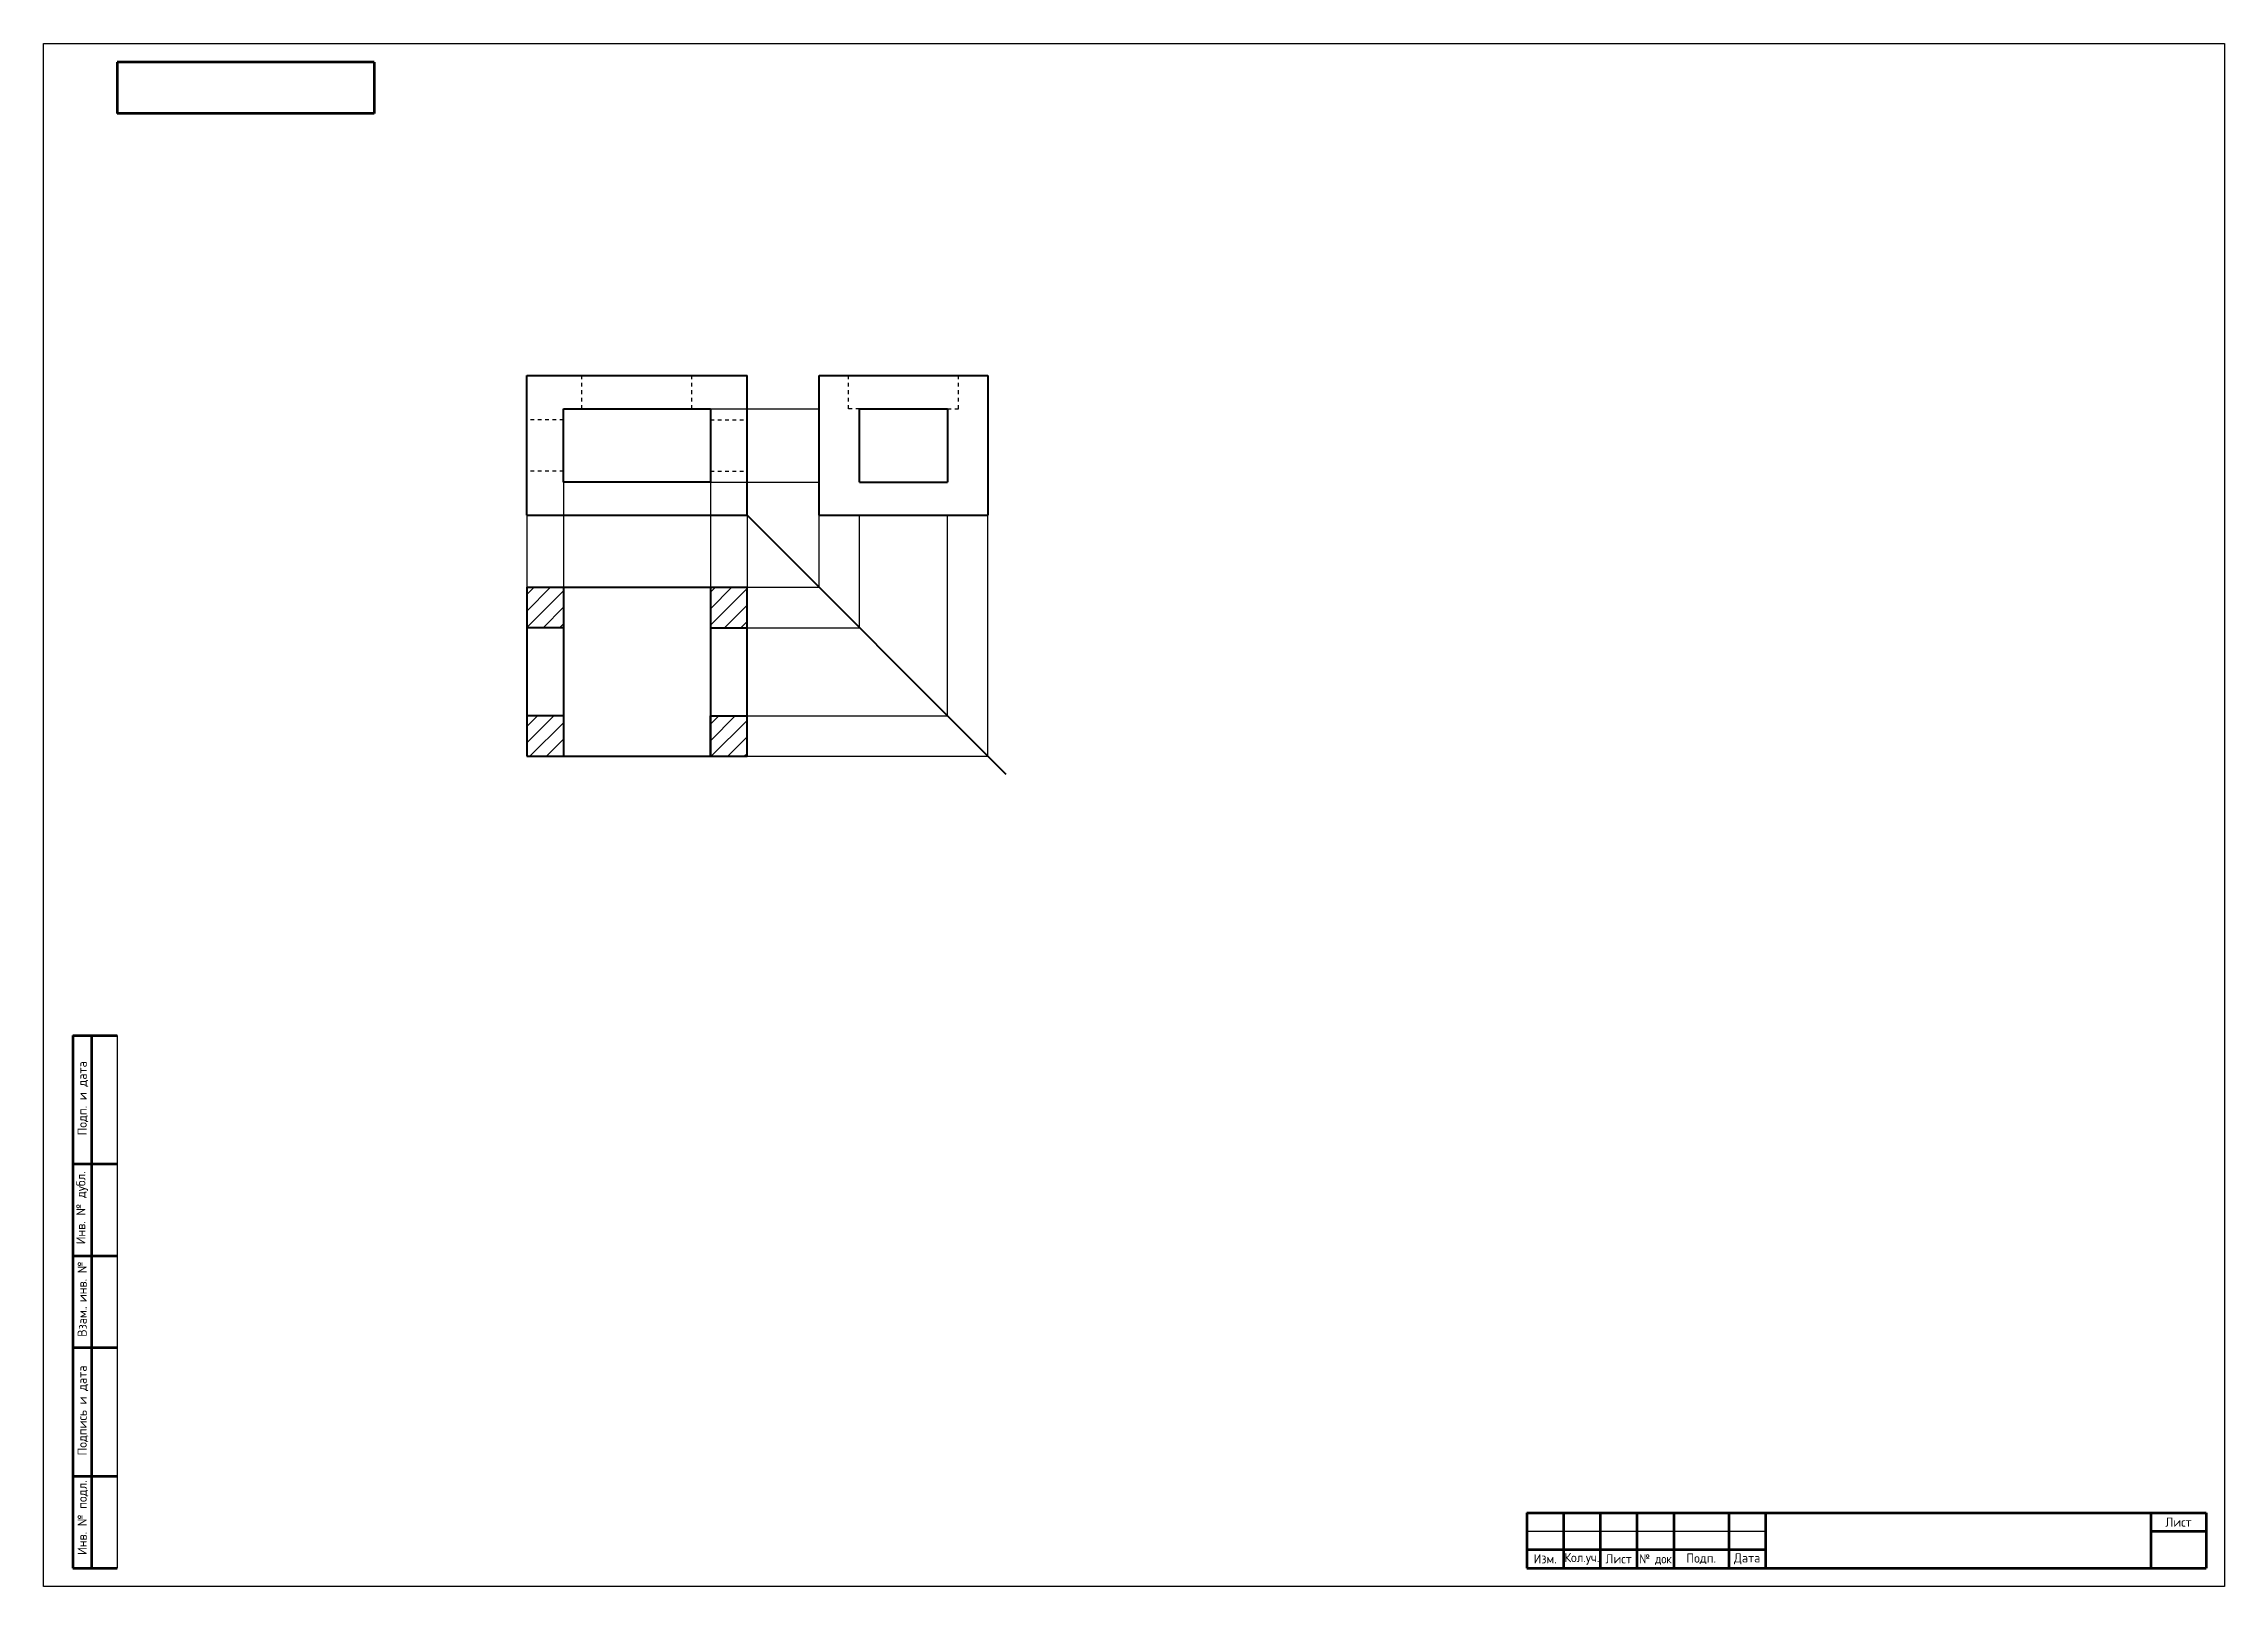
# Model space of a CAD drawing. Header units: millimetres. Extents: x 1498 to 2092, y 2258 to 2678.
import ezdxf
from ezdxf.enums import TextEntityAlignment as Align

# ---------------------------------------------------------------- set-up
doc = ezdxf.new("R2010")
doc.units = ezdxf.units.MM
doc.linetypes.add('JIS_02_1.0', pattern=[2, 1, -1])
doc.layers.add('Линия связи', color=92, linetype='Continuous')
doc.layers.add('Невидимая', color=140, linetype='JIS_02_1.0')
doc.layers.add('Основная', color=7, linetype='Continuous', lineweight=40)
doc.styles.add('GOST-2.304_Type-B', font='GOST Common.ttf')

# ---------------------------------------------------------------- blocks, each defined once
blk = doc.blocks.new('ACAD_SPDS_TB_14')
at = {"linetype": 'Continuous', "lineweight": 60}
for p, q in [((-12, 145), (0, 145)), ((-12, 145), (-12, 0)), ((-7, 145), (-7, 0)), ((-12, 110), (0, 110)), ((-12, 85), (0, 85)), ((-12, 60), (0, 60)), ((-12, 25), (0, 25)), ((-12, 0), (0, 0))]:
    blk.add_line(p, q, dxfattribs=at)
at = {"linetype": 'Continuous', "lineweight": 30}
blk.add_line((0, 145), (0, 0), dxfattribs=at)
at = {"style": 'GOST-2.304_Type-B'}
for s, p in [('Подп. и дата', (-8.25, 117.77)), ('Инв. № дубл.', (-8.62, 88.14)), ('Взам. инв. №', (-8.25, 62.96)), ('. ', (-8.25, 70.58)), ('Подпись и дата', (-8.25, 30.64)), ('Инв. № подл.', (-8.25, 3.57))]:
    blk.add_text(s, height=2.5, rotation=90, dxfattribs=at).set_placement(p)
for tag, p in [('ПОДП_ДАТА_2', (-3.5, 127.5)), ('ИНВ_Н_ДУБЛ', (-3.65, 97.5)), ('ВЗАМ_ИНВ_Н', (-3.5, 71.94)), ('ПОДП_ДАТА_1', (-3.5, 42.5)), ('ИНВ_НОМ_ПОДЛ', (-3.5, 12.5))]:
    blk.add_attdef(tag, text='', height=2.5, rotation=90, dxfattribs=at).set_placement(p, align=Align.MIDDLE_CENTER)
at = {"style": 'GOST-2.304_Type-B', "flags": 1}
blk.add_attdef('ИДЕНТИФИКАТОР_НАДПИСИ', (-12.24, -11.43), '', height=2.5, dxfattribs=at)
blk = doc.blocks.new('ACAD_SPDS_TB_08')
at = {"linetype": 'Continuous', "lineweight": 60}
for p, q in [((0, 0), (0, -14)), ((70, 0), (0, 0)), ((70, 0), (70, -14)), ((70, -14), (0, -14))]:
    blk.add_line(p, q, dxfattribs=at)
at = {"style": 'GOST-2.304_Type-B', "flags": 8}
blk.add_attdef('ОБОЗНАЧЕНИЕ_ДОКУМЕНТА', text='', height=5, dxfattribs=at).set_placement((35, -7), align=Align.MIDDLE_CENTER)
at = {"style": 'GOST-2.304_Type-B', "flags": 1}
blk.add_attdef('ИДЕНТИФИКАТОР_НАДПИСИ', (-0.4, -20.95), '', height=2.5, dxfattribs=at)
blk = doc.blocks.new('ACAD_SPDS_TB_05')
at = {"linetype": 'Continuous', "lineweight": 60}
for p, q in [((-185, 15), (0, 15)), ((-185, 15), (-185, 0)), ((-175, 15), (-175, 0)), ((-165, 15), (-165, 0)), ((-155, 15), (-155, 0)), ((-145, 15), (-145, 0)), ((-130, 15), (-130, 0)), ((-120, 15), (-120, 0)), ((-15, 15), (-15, 0)), ((0, 15), (0, 0)), ((-15, 10), (0, 10)), ((-185, 5), (-120, 5)), ((-185, 0), (0, 0))]:
    blk.add_line(p, q, dxfattribs=at)
at = {"linetype": 'Continuous'}
blk.add_line((-185, 10), (-120, 10), dxfattribs=at)
at = {"style": 'GOST-2.304_Type-B', "width": 0.9}
blk.add_text('№ док.', height=2.5, dxfattribs=at).set_placement((-154.34, 1.25))
at = {"linetype": 'Continuous', "char_height": 2.5, "attachment_point": 5, "style": 'GOST-2.304_Type-B'}
for s, insert, width in [('Лист', (-7.5, 12.5), 13), ('Изм.', (-180, 2.5), 8), ('Кол.уч.', (-170, 2.5), 9), ('Лист', (-160, 2.5), 8), ('Подп.', (-137.5, 2.5), 13), ('Дата', (-125, 2.5), 8)]:
    blk.add_mtext(s, dxfattribs=dict(at, insert=insert, width=width))
at = {"style": 'GOST-2.304_Type-B', "flags": 1}
blk.add_attdef('ИДЕНТИФИКАТОР_НАДПИСИ', (-184.93, 20.32), '', height=2.5, dxfattribs=at)
at = {"style": 'GOST-2.304_Type-B', "flags": 8}
for tag, p in [('ИЗМ_2', (-180, 11)), ('ИЗМ_2_КОЛ_УЧ', (-170, 11)), ('КОЛ_УЧ2', (-170, 11)), ('ИЗМ_2_ЛИСТ', (-160, 11)), ('ЛИСТ_ИЗМ2', (-160, 11)), ('ИЗМ_2_N_ДОК', (-150, 11)), ('N_ДОК_2', (-150, 11)), ('ИЗМ_2_ДАТА', (-125, 11)), ('ИЗМ_1', (-180, 6)), ('ИЗМ_1_КОЛ_УЧ', (-170, 6)), ('КОЛ_УЧ1', (-170, 6)), ('ИЗМ_1_ЛИСТ', (-160, 6)), ('ЛИСТ_ИЗМ1', (-160, 6)), ('ИЗМ_1_N_ДОК', (-150, 6)), ('N_ДОК_1', (-150, 6)), ('ИЗМ_1_ДАТА', (-125, 6))]:
    blk.add_attdef(tag, text='', height=2.5, dxfattribs=at).set_placement(p, align=Align.CENTER)
for tag, height, p in [('ОБОЗНАЧЕНИЕ_ДОКУМЕНТА', 3.5, (-67.5, 7.5)), ('ЛИСТ', 2.5, (-7.5, 5))]:
    blk.add_attdef(tag, text='', height=height, dxfattribs=at).set_placement(p, align=Align.MIDDLE_CENTER)

msp = doc.modelspace()

# ---------------------------------------------------------------- hatches: boundary and pattern name
at = {"layer": 'Defpoints'}
h = msp.add_hatch(dxfattribs=at)
h.set_pattern_fill('ANSI31', color=256)
h.paths.add_polyline_path([(1640.05, 2530.05), (1630.05, 2530.05), (1630.05, 2519.05), (1640.05, 2519.05)])
h = msp.add_hatch(dxfattribs=at)
h.set_pattern_fill('ANSI31', color=256)
h.paths.add_polyline_path([(1690.05, 2530.05), (1680.05, 2530.05), (1680.05, 2519.05), (1690.05, 2519.05)])
h = msp.add_hatch(dxfattribs=at)
h.set_pattern_fill('ANSI31', color=256)
h.paths.add_polyline_path([(1640.05, 2495.05), (1630.05, 2495.05), (1630.05, 2484.05), (1640.05, 2484.05)])
h = msp.add_hatch(dxfattribs=at)
h.set_pattern_fill('ANSI31', color=256)
h.paths.add_polyline_path([(1690.05, 2495.05), (1680.05, 2495.05), (1680.05, 2484.05), (1690.05, 2484.05)])

# ---------------------------------------------------------------- linework, layer by layer
msp.add_lwpolyline([(1498.45, 2258.05), (1498.45, 2678.05), (2092.45, 2678.05), (2092.45, 2258.05), (1498.45, 2258.05)])
at = {"layer": 'Линия связи'}
for p, q in [((1680.05, 2578.67), (1709.67, 2578.67)), ((1640.05, 2558.67), (1640.05, 2530.05)), ((1680.05, 2558.67), (1680.05, 2530.05)), ((1680.05, 2558.67), (1709.67, 2558.67)), ((1630.05, 2549.67), (1630.05, 2530.05)), ((1690.05, 2549.67), (1690.05, 2530.05)), ((1709.67, 2530.05), (1709.67, 2549.67)), ((1720.67, 2519.05), (1720.67, 2549.67)), ((1744.67, 2495.05), (1744.67, 2549.67)), ((1755.67, 2484.05), (1755.67, 2549.67)), ((1690.05, 2530.05), (1709.67, 2530.05)), ((1690.05, 2519.05), (1720.67, 2519.05)), ((1690.05, 2495.05), (1744.67, 2495.05)), ((1690.05, 2484.05), (1755.67, 2484.05))]:
    msp.add_line(p, q, dxfattribs=at)
at = {"layer": 'Невидимая'}
for p, q in [((1645.05, 2578.67), (1645.05, 2587.67)), ((1675.05, 2578.67), (1675.05, 2587.67)), ((1717.67, 2578.67), (1717.67, 2587.67)), ((1747.67, 2578.67), (1747.67, 2587.67)), ((1720.67, 2578.67), (1717.67, 2578.67)), ((1744.67, 2578.67), (1747.67, 2578.67)), ((1640.05, 2575.67), (1630.05, 2575.67)), ((1680.05, 2575.67), (1690.05, 2575.67)), ((1640.05, 2561.67), (1630.05, 2561.67)), ((1680.05, 2561.67), (1690.05, 2561.67))]:
    msp.add_line(p, q, dxfattribs=at)
at = {"layer": 'Основная'}
for p, q in [((1630.05, 2549.67), (1630.05, 2587.67)), ((1630.05, 2587.67), (1690.05, 2587.67)), ((1690.05, 2549.67), (1690.05, 2587.67)), ((1709.67, 2549.67), (1709.67, 2587.67)), ((1709.67, 2587.67), (1755.67, 2587.67)), ((1755.67, 2587.67), (1755.67, 2549.67)), ((1640.05, 2578.67), (1680.05, 2578.67)), ((1640.05, 2558.67), (1640.05, 2578.67)), ((1680.05, 2578.67), (1680.05, 2558.67)), ((1720.67, 2558.67), (1720.67, 2578.67)), ((1720.67, 2578.67), (1744.67, 2578.67)), ((1744.67, 2578.67), (1744.67, 2558.67)), ((1680.05, 2558.67), (1640.05, 2558.67)), ((1720.67, 2558.67), (1744.67, 2558.67)), ((1630.05, 2549.67), (1690.05, 2549.67)), ((1690.05, 2549.67), (1760.58, 2479.14)), ((1709.67, 2549.67), (1755.67, 2549.67)), ((1630.05, 2530.05), (1690.05, 2530.05)), ((1630.05, 2530.05), (1630.05, 2484.05)), ((1630.05, 2530.05), (1640.05, 2530.05)), ((1640.05, 2530.05), (1640.05, 2519.05)), ((1680.05, 2530.05), (1680.05, 2519.05)), ((1690.05, 2484.05), (1690.05, 2530.05)), ((1640.05, 2519.05), (1630.05, 2519.05)), ((1640.05, 2519.05), (1640.05, 2484.05)), ((1680.05, 2519.05), (1690.05, 2519.05)), ((1680.05, 2519.05), (1680.05, 2484.05)), ((1640.05, 2495.05), (1630.05, 2495.05)), ((1680.05, 2484.05), (1680.05, 2495.05)), ((1680.05, 2495.05), (1690.05, 2495.05)), ((1630.05, 2484.05), (1690.05, 2484.05))]:
    msp.add_line(p, q, dxfattribs=at)

# ---------------------------------------------------------------- block references
for name, p in [('ACAD_SPDS_TB_08', (1518.45, 2673.05)), ('ACAD_SPDS_TB_14', (1518.45, 2263.05)), ('ACAD_SPDS_TB_05', (2087.45, 2263.05))]:
    msp.add_blockref(name, p)

doc.saveas('drawing.dxf')
